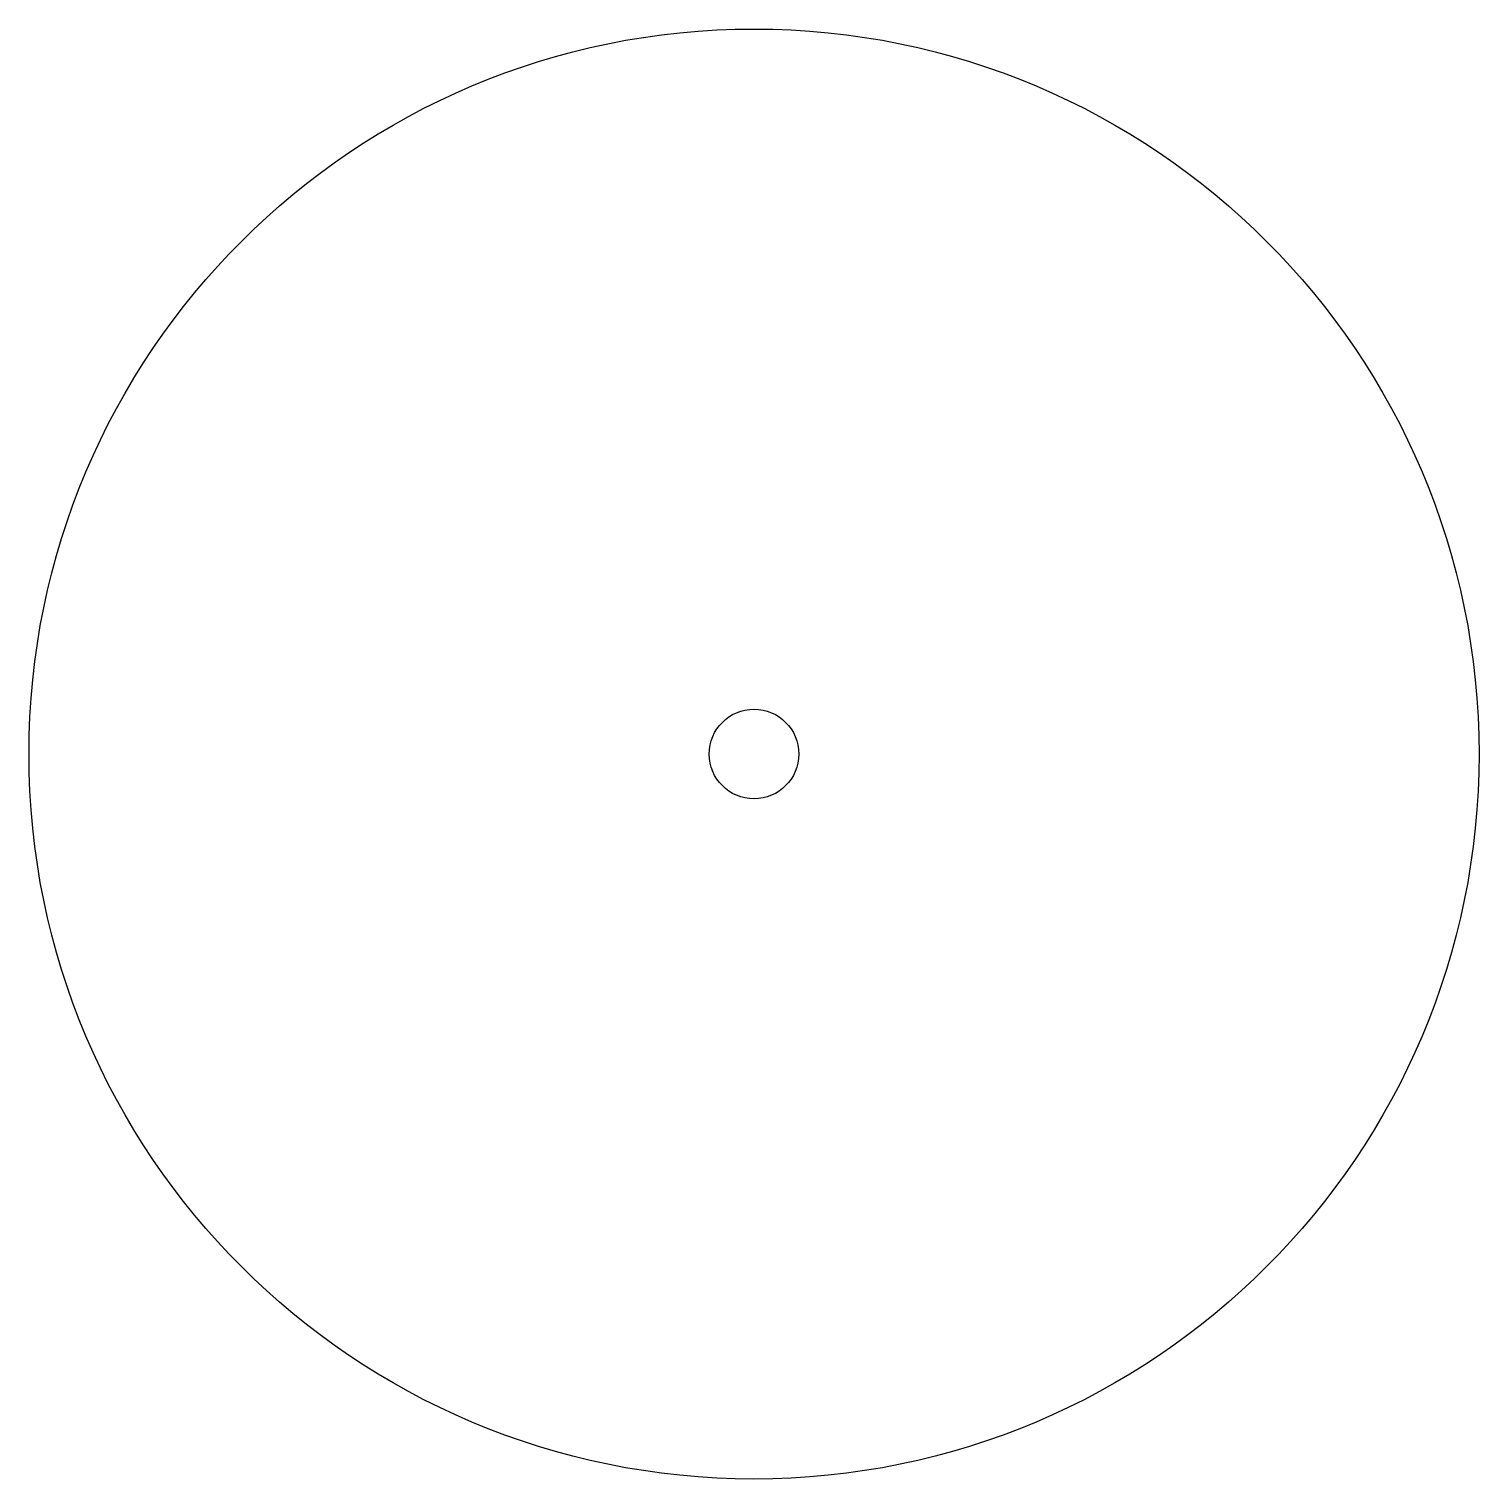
# Model space of a CAD drawing. Header units: millimetres. Extents: x -85 to 85, y -85 to 85.
import ezdxf

# ---------------------------------------------------------------- set-up
doc = ezdxf.new("R2010")
doc.units = ezdxf.units.MM

msp = doc.modelspace()

# ---------------------------------------------------------------- linework, layer by layer
at = {"layer": 'CORTE'}
for radius in [85, 5.25]:
    msp.add_circle((0, 0), radius, dxfattribs=at)

doc.saveas('drawing.dxf')
